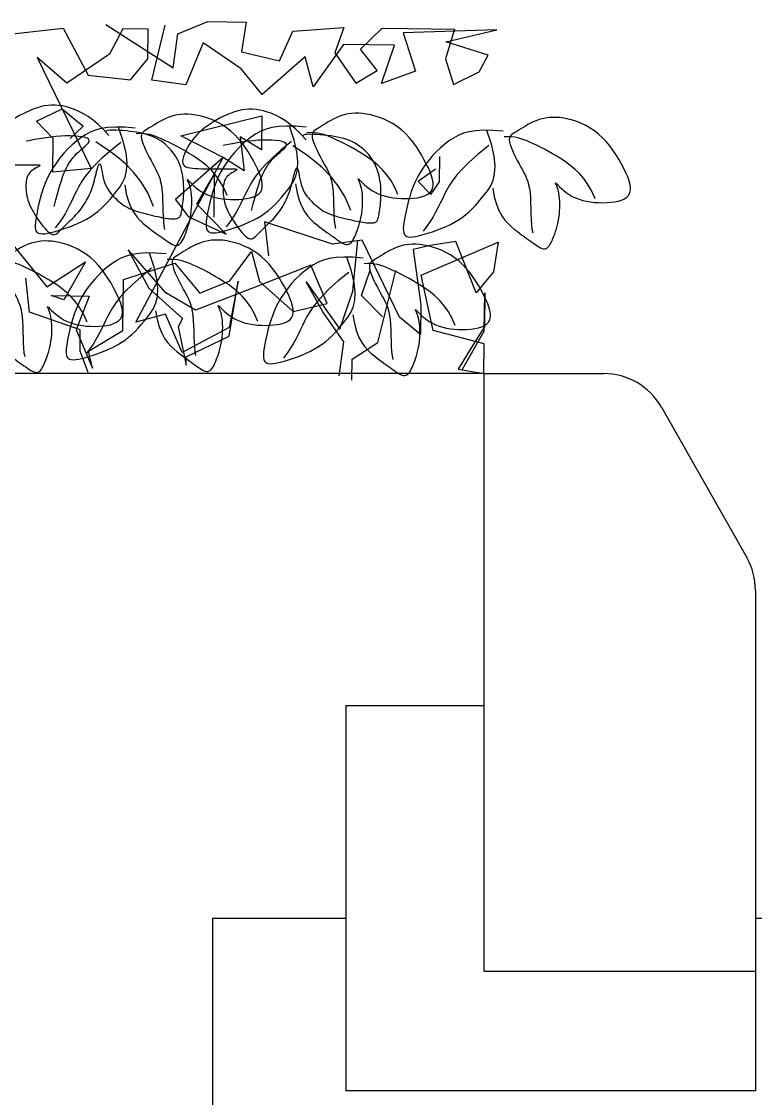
# Model space of a CAD drawing. Header units: millimetres. Extents: x 2 to 5882, y 1831 to 3462.
# Drawn here: x 564.034 to 566.796, y 2697.837 to 2701.891 of the extents above; entities that cross this region are included whole.
import ezdxf

# ---------------------------------------------------------------- set-up
doc = ezdxf.new("R2010")
doc.units = ezdxf.units.MM
for name, color, linetype in [('LH', 94, 'Continuous'), ('乔木', 3, 'Continuous'), ('尺寸标注', 4, 'Continuous')]:
    doc.layers.add(name, color=color, linetype=linetype)

# ---------------------------------------------------------------- blocks, each defined once
blk = doc.blocks.new('LIM43')
at = {"color": 98}
for p, q in [((942287.8214, 2579500.7689), (942288.0753, 2579500.6055)), ((942287.9946, 2579500.5587), (942288.0454, 2579500.7658)), ((942288.093, 2579500.7332), (942288.2057, 2579500.7796)), ((942288.2057, 2579500.7796), (942288.3497, 2579500.7777)), ((942288.3497, 2579500.7777), (942288.3321, 2579500.666)), ((942287.2765, 2579500.7124), (942287.6612, 2579500.7551)), ((942287.6612, 2579500.7551), (942287.7548, 2579500.5779)), ((942287.8852, 2579500.752), (942287.8359, 2579500.6568)), ((942287.9812, 2579500.7507), (942287.8852, 2579500.752)), ((942287.9797, 2579500.6388), (942287.9812, 2579500.7507)), ((942288.0753, 2579500.6055), (942288.093, 2579500.7332)), ((942288.4757, 2579500.632), (942288.5252, 2579500.7433)), ((942288.5252, 2579500.7433), (942288.7175, 2579500.7566)), ((942288.7175, 2579500.7566), (942288.6841, 2579500.6612)), ((942288.7804, 2579500.6758), (942288.8615, 2579500.7547)), ((942288.8615, 2579500.7547), (942288.9575, 2579500.7534)), ((942289.2935, 2579500.7488), (942288.9412, 2579500.7376)), ((942288.9412, 2579500.7376), (942288.9873, 2579500.5931)), ((942288.9575, 2579500.7534), (942289.1335, 2579500.751)), ((942289.1335, 2579500.751), (942289.0999, 2579500.6395)), ((942289.1008, 2579500.7034), (942289.2935, 2579500.7488)), ((942288.1886, 2579500.6999), (942288.1224, 2579500.5409)), ((942288.3313, 2579500.602), (942288.1886, 2579500.6999)), ((942288.7166, 2579500.6927), (942288.6024, 2579500.5344)), ((942288.9086, 2579500.6901), (942288.7166, 2579500.6927)), ((942288.8586, 2579500.5469), (942288.9086, 2579500.6901)), ((942289.2602, 2579500.6533), (942289.1008, 2579500.7034)), ((942287.6744, 2579500.547), (942287.5637, 2579500.6445)), ((942287.5637, 2579500.6445), (942287.766, 2579500.226)), ((942287.8359, 2579500.6568), (942287.6744, 2579500.547)), ((942288.3321, 2579500.666), (942288.4757, 2579500.632)), ((942288.5719, 2579500.6467), (942288.41, 2579500.505)), ((942288.6024, 2579500.5344), (942288.5719, 2579500.6467)), ((942288.6841, 2579500.6612), (942288.7626, 2579500.5482)), ((942288.8433, 2579500.595), (942288.7804, 2579500.6758)), ((942289.2273, 2579500.5898), (942289.2602, 2579500.6533)), ((942287.9146, 2579500.5598), (942287.9797, 2579500.6388)), ((942288.41, 2579500.505), (942288.3313, 2579500.602)), ((942289.0999, 2579500.6395), (942289.1306, 2579500.5431)), ((942287.7548, 2579500.5779), (942287.9146, 2579500.5598)), ((942288.1224, 2579500.5409), (942287.9946, 2579500.5587)), ((942288.7626, 2579500.5482), (942288.8433, 2579500.595)), ((942288.9873, 2579500.5931), (942288.8586, 2579500.5469)), ((942289.1306, 2579500.5431), (942289.2273, 2579500.5898)), ((942287.5604, 2579500.4047), (942287.6571, 2579500.4513)), ((942287.6571, 2579500.4513), (942287.7362, 2579500.3863)), ((942287.6235, 2579500.3399), (942287.5604, 2579500.4047)), ((942288.1038, 2579500.3493), (942288.4089, 2579500.4251)), ((942288.4089, 2579500.4251), (942288.4071, 2579500.2972)), ((942287.7362, 2579500.3863), (942287.6875, 2579500.339)), ((942287.6218, 2579500.212), (942287.6235, 2579500.3399)), ((942288.2627, 2579500.2672), (942288.1038, 2579500.3493)), ((942288.3278, 2579500.3462), (942288.342, 2579500.2181)), ((942288.4071, 2579500.2972), (942288.3278, 2579500.3462)), ((942287.9341, 2579499.6481), (942288.2627, 2579500.2672)), ((942288.2627, 2579500.2672), (942288.0845, 2579500.1097)), ((942288.342, 2579500.2181), (942288.2627, 2579500.2672)), ((942289.0776, 2579500.1761), (942289.0789, 2579500.272)), ((942287.766, 2579500.226), (942287.6218, 2579500.212)), ((942288.1643, 2579500.0927), (942288.2298, 2579500.2037)), ((942288.2298, 2579500.2037), (942288.2276, 2579500.0438)), ((942289.0623, 2579500.2243), (942288.9976, 2579500.1772)), ((942288.9976, 2579500.1772), (942289.0449, 2579500.1286)), ((942289.0449, 2579500.1286), (942289.0776, 2579500.1761)), ((942288.0845, 2579500.1097), (942288.1316, 2579500.0451)), ((942288.2747, 2579499.9792), (942288.1643, 2579500.0927)), ((942287.3638, 2579500.0716), (942287.5999, 2579499.7806)), ((942288.1316, 2579500.0451), (942288.2747, 2579499.9792)), ((942288.6743, 2579499.9418), (942288.4194, 2579500.0252)), ((942288.4194, 2579500.0252), (942288.4337, 2579499.8971)), ((942288.7865, 2579499.9562), (942288.6743, 2579499.9418)), ((942288.7519, 2579499.7649), (942288.7705, 2579499.9565)), ((942288.8488, 2579499.8275), (942288.7865, 2579499.9562)), ((942289.1385, 2579499.9514), (942289.0423, 2579499.9368)), ((942289.2159, 2579499.7585), (942289.1385, 2579499.9514)), ((942287.9059, 2579499.9203), (942287.9839, 2579499.7753)), ((942288.0477, 2579499.7585), (942287.9059, 2579499.9203)), ((942288.2883, 2579499.8032), (942288.3699, 2579499.914)), ((942288.3699, 2579499.914), (942288.4003, 2579499.8016)), ((942289.0423, 2579499.9368), (942288.9781, 2579499.9216)), ((942288.9781, 2579499.9216), (942289.0073, 2579499.7134)), ((942289.0088, 2579499.8253), (942289.2985, 2579499.9492)), ((942289.2985, 2579499.9492), (942289.281, 2579499.8376)), ((942287.5999, 2579499.7806), (942287.7452, 2579499.8745)), ((942287.7452, 2579499.8745), (942287.6632, 2579499.7318)), ((942287.8883, 2579499.8086), (942288.0812, 2579499.8699)), ((942288.0812, 2579499.8699), (942288.1757, 2579499.7567)), ((942288.5932, 2579499.863), (942288.4001, 2579499.7856)), ((942288.6553, 2579499.7182), (942288.5932, 2579499.863)), ((942288.7837, 2579499.7484), (942288.817, 2579499.8439)), ((942288.8453, 2579499.5717), (942288.913, 2579499.8426)), ((942289.281, 2579499.8376), (942289.2159, 2579499.7585)), ((942287.5346, 2579499.6856), (942287.5203, 2579499.8137)), ((942287.8857, 2579499.6168), (942287.8883, 2579499.8086)), ((942288.1757, 2579499.7567), (942288.2883, 2579499.8032)), ((942288.2855, 2579499.5953), (942288.3203, 2579499.8027)), ((942288.3203, 2579499.8027), (942288.2859, 2579499.6273)), ((942288.4003, 2579499.8016), (942288.5268, 2579499.688)), ((942288.6388, 2579499.6865), (942288.5763, 2579499.7992)), ((942288.5763, 2579499.7992), (942288.7019, 2579499.6216)), ((942288.9266, 2579499.6665), (942288.8488, 2579499.8275)), ((942289.054, 2579499.6168), (942289.0088, 2579499.8253)), ((942287.6154, 2579499.7484), (942287.7594, 2579499.7464)), ((942287.6632, 2579499.7318), (942287.6154, 2579499.7484)), ((942287.9839, 2579499.7753), (942288.1104, 2579499.6617)), ((942288.1588, 2579499.693), (942288.0477, 2579499.7585)), ((942288.4001, 2579499.7856), (942288.1588, 2579499.693)), ((942288.7019, 2579499.6216), (942288.7519, 2579499.7649)), ((942288.8626, 2579499.6674), (942288.7837, 2579499.7484)), ((942289.246, 2579499.6142), (942289.2479, 2579499.7581)), ((942289.2479, 2579499.7581), (942289.2462, 2579499.6302)), ((942287.7594, 2579499.7464), (942287.7097, 2579499.6192)), ((942288.5268, 2579499.688), (942288.6553, 2579499.7182)), ((942289.0073, 2579499.7134), (942289.0057, 2579499.6015)), ((942287.7257, 2579499.619), (942287.5346, 2579499.6856)), ((942288.0466, 2579499.6786), (942287.9341, 2579499.6481)), ((942288.1086, 2579499.5338), (942288.0466, 2579499.6786)), ((942288.7173, 2579499.5735), (942288.6388, 2579499.6865)), ((942288.1104, 2579499.6617), (942288.0939, 2579499.6299)), ((942288.0939, 2579499.6299), (942288.124, 2579499.4856)), ((942288.2859, 2579499.6273), (942288.1086, 2579499.5338)), ((942289.0057, 2579499.6015), (942288.9266, 2579499.6665)), ((942289.2462, 2579499.6302), (942289.1971, 2579499.5509)), ((942287.7097, 2579499.6192), (942287.7717, 2579499.4745)), ((942287.7246, 2579499.5391), (942287.7257, 2579499.619)), ((942287.7566, 2579499.5386), (942287.8857, 2579499.6168)), ((942288.1244, 2579499.5176), (942288.2855, 2579499.5953)), ((942289.2453, 2579499.5662), (942289.054, 2579499.6168)), ((942289.164, 2579499.4714), (942289.246, 2579499.6142)), ((942288.6995, 2579499.4458), (942288.7173, 2579499.5735)), ((942288.7484, 2579499.5091), (942288.8453, 2579499.5717)), ((942289.1971, 2579499.5509), (942289.148, 2579499.4716)), ((942289.2438, 2579499.4543), (942289.2453, 2579499.5662)), ((942287.7555, 2579499.4587), (942287.7246, 2579499.5391)), ((942287.7717, 2579499.4745), (942287.7566, 2579499.5386)), ((942288.124, 2579499.4856), (942288.1244, 2579499.5176)), ((942288.7473, 2579499.4291), (942288.7484, 2579499.5091)), ((942289.148, 2579499.4716), (942289.2438, 2579499.4543))]:
    blk.add_line(p, q, dxfattribs=at)
blk = doc.blocks.new('花')
at = {"layer": 'LH', "color": 12}
for p, q in [((0.5797, 0.4507), (0.5698, 0.4448)), ((0.5901, 0.4561), (0.5797, 0.4507)), ((0.6009, 0.461), (0.5901, 0.4561)), ((0.6123, 0.4652), (0.6009, 0.461)), ((0.6241, 0.4688), (0.6123, 0.4652)), ((0.6366, 0.4716), (0.6241, 0.4688)), ((0.6496, 0.4736), (0.6366, 0.4716)), ((0.6634, 0.4747), (0.6496, 0.4736)), ((0.6779, 0.4749), (0.6634, 0.4747)), ((0.6932, 0.4741), (0.6779, 0.4749)), ((0.7092, 0.4722), (0.6932, 0.4741)), ((0.7259, 0.4693), (0.7092, 0.4722)), ((0.7431, 0.4652), (0.7259, 0.4693)), ((0.7605, 0.4599), (0.7431, 0.4652)), ((0.7779, 0.4533), (0.7605, 0.4599)), ((0.7953, 0.4454), (0.7779, 0.4533)), ((-0.5041, 0.4071), (-0.5172, 0.4041)), ((-0.4909, 0.4092), (-0.5041, 0.4071)), ((-0.4776, 0.4103), (-0.4909, 0.4092)), ((-0.4639, 0.4103), (-0.4776, 0.4103)), ((-0.4498, 0.4093), (-0.4639, 0.4103)), ((-0.4351, 0.4072), (-0.4498, 0.4093)), ((-0.4197, 0.4041), (-0.4351, 0.4072)), ((0.4303, 0.4061), (0.3964, 0.4039)), ((0.47, 0.4062), (0.4303, 0.4061)), ((0.5205, 0.4095), (0.5141, 0.4049)), ((0.5274, 0.4146), (0.5205, 0.4095)), ((0.5349, 0.4203), (0.5274, 0.4146)), ((0.5429, 0.4263), (0.5349, 0.4203)), ((0.5514, 0.4325), (0.5429, 0.4263)), ((0.5604, 0.4387), (0.5514, 0.4325)), ((0.5698, 0.4448), (0.5604, 0.4387)), ((0.8123, 0.4361), (0.7953, 0.4454)), ((0.8287, 0.4253), (0.8123, 0.4361)), ((0.8445, 0.4131), (0.8287, 0.4253)), ((0.8595, 0.3996), (0.8445, 0.4131)), ((-0.5955, 0.3677), (-0.6078, 0.3596)), ((-0.5828, 0.3754), (-0.5955, 0.3677)), ((-0.5698, 0.3826), (-0.5828, 0.3754)), ((-0.5567, 0.3892), (-0.5698, 0.3826)), ((-0.5435, 0.395), (-0.5567, 0.3892)), ((-0.5303, 0.4), (-0.5435, 0.395)), ((-0.5172, 0.4041), (-0.5303, 0.4)), ((-0.4036, 0.3998), (-0.4197, 0.4041)), ((-0.3867, 0.3941), (-0.4036, 0.3998)), ((-0.369, 0.3867), (-0.3867, 0.3941)), ((-0.3504, 0.3772), (-0.369, 0.3867)), ((-0.331, 0.3653), (-0.3504, 0.3772)), ((-0.3106, 0.3508), (-0.331, 0.3653)), ((0.2851, 0.3652), (0.2691, 0.3526)), ((0.3021, 0.3764), (0.2851, 0.3652)), ((0.321, 0.3859), (0.3021, 0.3764)), ((0.3425, 0.3937), (0.321, 0.3859)), ((0.3674, 0.3998), (0.3425, 0.3937)), ((0.3964, 0.4039), (0.3674, 0.3998)), ((0.4295, 0.3534), (0.4075, 0.4044)), ((0.4891, 0.387), (0.4751, 0.385)), ((0.5023, 0.3878), (0.4891, 0.387)), ((0.4954, 0.3823), (0.4953, 0.3759)), ((0.4953, 0.3759), (0.4968, 0.3682)), ((0.4969, 0.3877), (0.4954, 0.3823)), ((0.4968, 0.3682), (0.5, 0.3591)), ((0.4996, 0.3924), (0.4969, 0.3877)), ((0.5035, 0.3966), (0.4996, 0.3924)), ((0.5147, 0.3874), (0.5023, 0.3878)), ((0.5084, 0.4007), (0.5035, 0.3966)), ((0.5141, 0.4049), (0.5084, 0.4007)), ((0.5267, 0.3861), (0.5147, 0.3874)), ((0.5385, 0.3838), (0.5267, 0.3861)), ((0.5503, 0.3808), (0.5385, 0.3838)), ((0.5622, 0.3771), (0.5503, 0.3808)), ((0.5745, 0.373), (0.5622, 0.3771)), ((0.5875, 0.3683), (0.5745, 0.373)), ((0.601, 0.3633), (0.5875, 0.3683)), ((0.8738, 0.3851), (0.8595, 0.3996)), ((0.8872, 0.3699), (0.8738, 0.3851)), ((0.8998, 0.3542), (0.8872, 0.3699)), ((-0.6512, 0.3253), (-0.6605, 0.3163)), ((-0.6414, 0.334), (-0.6512, 0.3253)), ((-0.6308, 0.3427), (-0.6414, 0.334)), ((-0.6196, 0.3512), (-0.6308, 0.3427)), ((-0.6078, 0.3596), (-0.6196, 0.3512)), ((-0.2893, 0.3332), (-0.3106, 0.3508)), ((-0.267, 0.3124), (-0.2893, 0.3332)), ((-0.2776, 0.3296), (-0.2796, 0.3273)), ((-0.2724, 0.3315), (-0.2776, 0.3296)), ((-0.2646, 0.333), (-0.2724, 0.3315)), ((-0.2545, 0.3341), (-0.2646, 0.333)), ((-0.2428, 0.3349), (-0.2545, 0.3341)), ((-0.2299, 0.3354), (-0.2428, 0.3349)), ((-0.2163, 0.3356), (-0.2299, 0.3354)), ((-0.2025, 0.3355), (-0.2163, 0.3356)), ((-0.1889, 0.3352), (-0.2025, 0.3355)), ((-0.1756, 0.3347), (-0.1889, 0.3352)), ((-0.1627, 0.3338), (-0.1756, 0.3347)), ((-0.1502, 0.3326), (-0.1627, 0.3338)), ((-0.1379, 0.3309), (-0.1502, 0.3326)), ((-0.1261, 0.3288), (-0.1379, 0.3309)), ((-0.1145, 0.3262), (-0.1261, 0.3288)), ((-0.1034, 0.323), (-0.1145, 0.3262)), ((0.2535, 0.3385), (0.2384, 0.3231)), ((0.2691, 0.3526), (0.2535, 0.3385)), ((0.4201, 0.348), (0.3832, 0.3123)), ((0.4433, 0.3104), (0.4295, 0.3534)), ((0.5, 0.3591), (0.5045, 0.3487)), ((0.5045, 0.3487), (0.5103, 0.3374)), ((0.5103, 0.3374), (0.5169, 0.3254)), ((0.5169, 0.3254), (0.5242, 0.3132)), ((0.6152, 0.3577), (0.601, 0.3633)), ((0.63, 0.3515), (0.6152, 0.3577)), ((0.6454, 0.3448), (0.63, 0.3515)), ((0.6615, 0.3373), (0.6454, 0.3448)), ((0.6782, 0.3292), (0.6615, 0.3373)), ((0.6956, 0.3202), (0.6782, 0.3292)), ((0.9116, 0.3382), (0.8998, 0.3542)), ((0.9225, 0.3222), (0.9116, 0.3382)), ((-0.6847, 0.2879), (-0.6917, 0.2777)), ((-0.6772, 0.2977), (-0.6847, 0.2879)), ((-0.6691, 0.3072), (-0.6772, 0.2977)), ((-0.6605, 0.3163), (-0.6691, 0.3072)), ((-0.5016, 0.2848), (-0.5189, 0.2807)), ((-0.4836, 0.2888), (-0.5016, 0.2848)), ((-0.4653, 0.2923), (-0.4836, 0.2888)), ((-0.447, 0.2954), (-0.4653, 0.2923)), ((-0.4289, 0.2977), (-0.447, 0.2954)), ((-0.4114, 0.2993), (-0.4289, 0.2977)), ((-0.3949, 0.3002), (-0.4114, 0.2993)), ((-0.3799, 0.3003), (-0.3949, 0.3002)), ((-0.3666, 0.2996), (-0.3799, 0.3003)), ((-0.3555, 0.2981), (-0.3666, 0.2996)), ((-0.3469, 0.2958), (-0.3555, 0.2981)), ((-0.3413, 0.2926), (-0.3469, 0.2958)), ((-0.342, 0.2784), (-0.3393, 0.2838)), ((-0.3389, 0.2886), (-0.3413, 0.2926)), ((-0.3393, 0.2838), (-0.3389, 0.2886)), ((-0.2887, 0.2709), (-0.3142, 0.2852)), ((-0.0926, 0.3192), (-0.1034, 0.323)), ((-0.0822, 0.3148), (-0.0926, 0.3192)), ((-0.0723, 0.3098), (-0.0822, 0.3148)), ((-0.0627, 0.3043), (-0.0723, 0.3098)), ((-0.0535, 0.2983), (-0.0627, 0.3043)), ((-0.0448, 0.2918), (-0.0535, 0.2983)), ((-0.0365, 0.2849), (-0.0448, 0.2918)), ((-0.0287, 0.2775), (-0.0365, 0.2849)), ((0.21, 0.2891), (0.1971, 0.2707)), ((0.2238, 0.3066), (0.21, 0.2891)), ((0.2384, 0.3231), (0.2238, 0.3066)), ((0.3832, 0.3123), (0.3533, 0.281)), ((0.45, 0.2744), (0.4433, 0.3104)), ((0.5242, 0.3132), (0.5318, 0.3009)), ((0.5318, 0.3009), (0.5395, 0.2889)), ((0.5395, 0.2889), (0.547, 0.2775)), ((0.7136, 0.3104), (0.6956, 0.3202)), ((0.732, 0.2992), (0.7136, 0.3104)), ((0.7506, 0.2864), (0.732, 0.2992)), ((0.7689, 0.2715), (0.7506, 0.2864)), ((0.9325, 0.3065), (0.9225, 0.3222)), ((0.9415, 0.2913), (0.9325, 0.3065)), ((0.9494, 0.2767), (0.9415, 0.2913)), ((-0.7098, 0.2444), (-0.7146, 0.2331)), ((-0.7044, 0.2558), (-0.7098, 0.2444)), ((-0.6983, 0.267), (-0.7044, 0.2558)), ((-0.6917, 0.2777), (-0.6983, 0.267)), ((-0.5639, 0.2687), (-0.5755, 0.2654)), ((-0.5503, 0.2725), (-0.5639, 0.2687)), ((-0.5352, 0.2765), (-0.5503, 0.2725)), ((-0.5189, 0.2807), (-0.5352, 0.2765)), ((-0.3749, 0.2429), (-0.3674, 0.2508)), ((-0.3674, 0.2508), (-0.3598, 0.2584)), ((-0.3598, 0.2584), (-0.3528, 0.2656)), ((-0.3528, 0.2656), (-0.3467, 0.2722)), ((-0.3467, 0.2722), (-0.342, 0.2784)), ((-0.2597, 0.2546), (-0.2887, 0.2709)), ((-0.2285, 0.2353), (-0.2597, 0.2546)), ((-0.0214, 0.2698), (-0.0287, 0.2775)), ((-0.0145, 0.2617), (-0.0214, 0.2698)), ((-0.0081, 0.2531), (-0.0145, 0.2617)), ((-0.0021, 0.2443), (-0.0081, 0.2531)), ((0.0033, 0.235), (-0.0021, 0.2443)), ((0.1851, 0.2516), (0.1743, 0.232)), ((0.1971, 0.2707), (0.1851, 0.2516)), ((0.3296, 0.2535), (0.311, 0.2291)), ((0.3533, 0.281), (0.3296, 0.2535)), ((0.4471, 0.2192), (0.4509, 0.2443)), ((0.4509, 0.2443), (0.45, 0.2744)), ((0.547, 0.2775), (0.554, 0.2669)), ((0.554, 0.2669), (0.5606, 0.2568)), ((0.5606, 0.2568), (0.5668, 0.2468)), ((0.5668, 0.2468), (0.5724, 0.2364)), ((0.7869, 0.254), (0.7689, 0.2715)), ((0.8042, 0.2335), (0.7869, 0.254)), ((0.9559, 0.2627), (0.9494, 0.2767)), ((0.9608, 0.2496), (0.9559, 0.2627)), ((0.964, 0.2372), (0.9608, 0.2496)), ((-0.7212, 0.2114), (-0.7228, 0.2017)), ((-0.7184, 0.222), (-0.7212, 0.2114)), ((-0.7146, 0.2331), (-0.7184, 0.222)), ((-0.4061, 0.1988), (-0.4008, 0.2084)), ((-0.4008, 0.2084), (-0.395, 0.2175)), ((-0.395, 0.2175), (-0.3887, 0.2263)), ((-0.3887, 0.2263), (-0.382, 0.2348)), ((-0.382, 0.2348), (-0.3749, 0.2429)), ((-0.2954, 0.2), (-0.2937, 0.203)), ((-0.2937, 0.203), (-0.2919, 0.2039)), ((-0.2919, 0.2039), (-0.29, 0.2024)), ((-0.1961, 0.2122), (-0.2285, 0.2353)), ((-0.1637, 0.1842), (-0.1961, 0.2122)), ((0.0082, 0.2254), (0.0033, 0.235)), ((0.0127, 0.2155), (0.0082, 0.2254)), ((0.0166, 0.2052), (0.0127, 0.2155)), ((0.02, 0.1945), (0.0166, 0.2052)), ((0.1648, 0.2119), (0.1566, 0.1916)), ((0.1743, 0.232), (0.1648, 0.2119)), ((0.2967, 0.2074), (0.2857, 0.1875)), ((0.311, 0.2291), (0.2967, 0.2074)), ((0.4399, 0.198), (0.4471, 0.2192)), ((0.5724, 0.2364), (0.5775, 0.2253)), ((0.5775, 0.2253), (0.582, 0.2129)), ((0.582, 0.2129), (0.5861, 0.1991)), ((0.682, 0.2284), (0.682, 0.2291)), ((0.682, 0.2291), (0.6836, 0.2281)), ((0.6831, 0.2259), (0.682, 0.2284)), ((0.6852, 0.222), (0.6831, 0.2259)), ((0.6836, 0.2281), (0.6869, 0.2253)), ((0.688, 0.2166), (0.6852, 0.222)), ((0.6869, 0.2253), (0.6919, 0.221)), ((0.6911, 0.2099), (0.688, 0.2166)), ((0.6944, 0.202), (0.6911, 0.2099)), ((0.6919, 0.221), (0.6984, 0.2155)), ((0.6984, 0.2155), (0.7063, 0.2092)), ((0.7063, 0.2092), (0.7154, 0.2025)), ((0.8205, 0.2097), (0.8042, 0.2335)), ((0.8356, 0.182), (0.8205, 0.2097)), ((0.9544, 0.1981), (0.9605, 0.2062)), ((0.9605, 0.2062), (0.964, 0.2155)), ((0.9651, 0.2258), (0.964, 0.2372)), ((0.964, 0.2155), (0.9651, 0.2258)), ((-0.7228, 0.2017), (-0.723, 0.1931)), ((-0.723, 0.1931), (-0.7218, 0.1859)), ((-0.7218, 0.1859), (-0.7189, 0.1803)), ((-0.7189, 0.1803), (-0.7145, 0.1761)), ((-0.7145, 0.1761), (-0.7087, 0.1731)), ((-0.7087, 0.1731), (-0.7016, 0.1713)), ((-0.7016, 0.1713), (-0.6933, 0.1703)), ((-0.6933, 0.1703), (-0.6839, 0.17)), ((-0.6839, 0.17), (-0.6736, 0.1701)), ((-0.6736, 0.1701), (-0.6625, 0.1706)), ((-0.6625, 0.1706), (-0.6506, 0.1712)), ((-0.6506, 0.1712), (-0.6383, 0.1719)), ((-0.6383, 0.1719), (-0.6256, 0.1727)), ((-0.6256, 0.1727), (-0.6128, 0.1735)), ((-0.6128, 0.1735), (-0.6001, 0.1744)), ((-0.6001, 0.1744), (-0.5877, 0.1754)), ((-0.5877, 0.1754), (-0.5757, 0.1764)), ((-0.5757, 0.1764), (-0.5644, 0.1774)), ((-0.5644, 0.1774), (-0.5539, 0.1785)), ((-0.5539, 0.1785), (-0.5445, 0.1794)), ((-0.5445, 0.1794), (-0.5362, 0.1803)), ((-0.5348, 0.1647), (-0.5404, 0.1604)), ((-0.5362, 0.1803), (-0.5291, 0.1808)), ((-0.5294, 0.1686), (-0.5348, 0.1647)), ((-0.5245, 0.1721), (-0.5294, 0.1686)), ((-0.5291, 0.1808), (-0.5235, 0.1811)), ((-0.5204, 0.175), (-0.5245, 0.1721)), ((-0.5235, 0.1811), (-0.5194, 0.181)), ((-0.5176, 0.1774), (-0.5204, 0.175)), ((-0.5194, 0.181), (-0.517, 0.1804)), ((-0.5164, 0.1792), (-0.5176, 0.1774)), ((-0.517, 0.1804), (-0.5164, 0.1792)), ((-0.4236, 0.1558), (-0.4198, 0.1674)), ((-0.4198, 0.1674), (-0.4157, 0.1784)), ((-0.4157, 0.1784), (-0.4111, 0.1888)), ((-0.4111, 0.1888), (-0.4061, 0.1988)), ((-0.3042, 0.1569), (-0.3029, 0.1655)), ((-0.3029, 0.1655), (-0.3015, 0.1739)), ((-0.3015, 0.1739), (-0.3001, 0.1819)), ((-0.3001, 0.1819), (-0.2986, 0.1891)), ((-0.2986, 0.1891), (-0.297, 0.1952)), ((-0.297, 0.1952), (-0.2954, 0.2)), ((-0.29, 0.2024), (-0.288, 0.1984)), ((-0.288, 0.1984), (-0.2858, 0.1921)), ((-0.2858, 0.1921), (-0.2835, 0.184)), ((-0.2835, 0.184), (-0.2809, 0.1747)), ((-0.2809, 0.1747), (-0.278, 0.1644)), ((-0.278, 0.1644), (-0.2747, 0.1537)), ((-0.1322, 0.1503), (-0.1637, 0.1842)), ((0.023, 0.1837), (0.02, 0.1945)), ((0.0254, 0.1727), (0.023, 0.1837)), ((0.0275, 0.1617), (0.0254, 0.1727)), ((0.1498, 0.1712), (0.1441, 0.1509)), ((0.1566, 0.1916), (0.1498, 0.1712)), ((0.277, 0.169), (0.2696, 0.1513)), ((0.2857, 0.1875), (0.277, 0.169)), ((0.4096, 0.1478), (0.42, 0.1633)), ((0.42, 0.1633), (0.4305, 0.1797)), ((0.4305, 0.1797), (0.4399, 0.198)), ((0.4485, 0.19), (0.4569, 0.1573)), ((0.5861, 0.1991), (0.5896, 0.1832)), ((0.5896, 0.1832), (0.5926, 0.1651)), ((0.5926, 0.1651), (0.5952, 0.1453)), ((0.6974, 0.1929), (0.6944, 0.202)), ((0.7001, 0.1829), (0.6974, 0.1929)), ((0.7023, 0.1721), (0.7001, 0.1829)), ((0.704, 0.1607), (0.7023, 0.1721)), ((0.7154, 0.2025), (0.7257, 0.1957)), ((0.7257, 0.1957), (0.737, 0.1893)), ((0.737, 0.1893), (0.7492, 0.1834)), ((0.7492, 0.1834), (0.762, 0.1786)), ((0.762, 0.1786), (0.7756, 0.1747)), ((0.7756, 0.1747), (0.7896, 0.1717)), ((0.7896, 0.1717), (0.8042, 0.1696)), ((0.8042, 0.1696), (0.8191, 0.1684)), ((0.8191, 0.1684), (0.8343, 0.1679)), ((0.8343, 0.1679), (0.8496, 0.1682)), ((0.8496, 0.1682), (0.8651, 0.1692)), ((0.8651, 0.1692), (0.8805, 0.1708)), ((0.8805, 0.1708), (0.8956, 0.1732)), ((0.8956, 0.1732), (0.91, 0.1763)), ((0.91, 0.1763), (0.9234, 0.1803)), ((0.9234, 0.1803), (0.9355, 0.1852)), ((0.9355, 0.1852), (0.9459, 0.1911)), ((0.9459, 0.1911), (0.9544, 0.1981)), ((-0.5621, 0.1228), (-0.5626, 0.1166)), ((-0.5611, 0.1289), (-0.5621, 0.1228)), ((-0.5595, 0.1347), (-0.5611, 0.1289)), ((-0.5573, 0.1403), (-0.5595, 0.1347)), ((-0.5543, 0.1457), (-0.5573, 0.1403)), ((-0.5504, 0.1509), (-0.5543, 0.1457)), ((-0.5457, 0.1558), (-0.5504, 0.1509)), ((-0.5404, 0.1604), (-0.5457, 0.1558)), ((-0.4339, 0.1144), (-0.4305, 0.1297)), ((-0.4305, 0.1297), (-0.4272, 0.1434)), ((-0.4272, 0.1434), (-0.4236, 0.1558)), ((-0.3105, 0.1212), (-0.3087, 0.1303)), ((-0.3087, 0.1303), (-0.3071, 0.1393)), ((-0.3071, 0.1393), (-0.3056, 0.1482)), ((-0.3056, 0.1482), (-0.3042, 0.1569)), ((-0.2747, 0.1537), (-0.2711, 0.1431)), ((-0.2711, 0.1431), (-0.2669, 0.1331)), ((-0.2669, 0.1331), (-0.2623, 0.1239)), ((-0.2623, 0.1239), (-0.2572, 0.1156)), ((-0.1029, 0.1097), (-0.1322, 0.1503)), ((0.0291, 0.1507), (0.0275, 0.1617)), ((0.0304, 0.1399), (0.0291, 0.1507)), ((0.0313, 0.1293), (0.0304, 0.1399)), ((0.0319, 0.1191), (0.0313, 0.1293)), ((0.1395, 0.1311), (0.1357, 0.1118)), ((0.1441, 0.1509), (0.1395, 0.1311)), ((0.2628, 0.1338), (0.2561, 0.1163)), ((0.2696, 0.1513), (0.2628, 0.1338)), ((0.3887, 0.1192), (0.3992, 0.1331)), ((0.3992, 0.1331), (0.4096, 0.1478)), ((0.4569, 0.1573), (0.4671, 0.1299)), ((0.4671, 0.1299), (0.4785, 0.1072)), ((0.5952, 0.1453), (0.5976, 0.1247)), ((0.5976, 0.1247), (0.5999, 0.1039)), ((0.7053, 0.1487), (0.704, 0.1607)), ((0.7061, 0.1365), (0.7053, 0.1487)), ((0.7065, 0.1242), (0.7061, 0.1365)), ((0.7064, 0.112), (0.7065, 0.1242)), ((-0.5626, 0.1166), (-0.5627, 0.1101)), ((-0.5627, 0.1101), (-0.5625, 0.1035)), ((-0.5625, 0.1035), (-0.5621, 0.0967)), ((-0.5621, 0.0967), (-0.5614, 0.0897)), ((-0.5614, 0.0897), (-0.5605, 0.0825)), ((-0.5605, 0.0825), (-0.5592, 0.0752)), ((-0.4411, 0.0775), (-0.4374, 0.0971)), ((-0.4374, 0.0971), (-0.4339, 0.1144)), ((-0.3255, 0.0733), (-0.3216, 0.0832)), ((-0.3216, 0.0832), (-0.3181, 0.0929)), ((-0.3181, 0.0929), (-0.3152, 0.1025)), ((-0.3152, 0.1025), (-0.3127, 0.112)), ((-0.3127, 0.112), (-0.3105, 0.1212)), ((-0.2572, 0.1156), (-0.2517, 0.108)), ((-0.2517, 0.108), (-0.246, 0.1012)), ((-0.246, 0.1012), (-0.24, 0.0949)), ((-0.24, 0.0949), (-0.2338, 0.0891)), ((-0.2338, 0.0891), (-0.2276, 0.0837)), ((-0.2276, 0.0837), (-0.2213, 0.0785)), ((-0.0767, 0.0613), (-0.1029, 0.1097)), ((0.0316, 0.0753), (0.032, 0.083)), ((0.0323, 0.1094), (0.0319, 0.1191)), ((0.032, 0.083), (0.0322, 0.0913)), ((0.0322, 0.0913), (0.0324, 0.1001)), ((0.0324, 0.1001), (0.0323, 0.1094)), ((0.1327, 0.0934), (0.1303, 0.076)), ((0.1357, 0.1118), (0.1327, 0.0934)), ((0.2492, 0.0987), (0.2418, 0.081)), ((0.2561, 0.1163), (0.2492, 0.0987)), ((0.343, 0.0704), (0.3553, 0.0816)), ((0.3553, 0.0816), (0.3669, 0.0935)), ((0.3669, 0.0935), (0.378, 0.106)), ((0.378, 0.106), (0.3887, 0.1192)), ((0.4785, 0.1072), (0.4909, 0.0886)), ((0.4909, 0.0886), (0.5039, 0.0735)), ((0.5999, 0.1039), (0.6024, 0.0837)), ((0.6024, 0.0837), (0.6051, 0.0649)), ((0.7035, 0.0772), (0.7049, 0.0884)), ((0.7049, 0.0884), (0.7059, 0.1)), ((0.7059, 0.1), (0.7064, 0.112)), ((-0.5592, 0.0752), (-0.5576, 0.0678)), ((-0.5576, 0.0678), (-0.5555, 0.0603)), ((-0.5555, 0.0603), (-0.553, 0.0526)), ((-0.553, 0.0526), (-0.55, 0.0448)), ((-0.55, 0.0448), (-0.5465, 0.0369)), ((-0.4497, 0.0301), (-0.4452, 0.0553)), ((-0.4452, 0.0553), (-0.4411, 0.0775)), ((-0.3456, 0.0338), (-0.34, 0.0436)), ((-0.34, 0.0436), (-0.3347, 0.0534)), ((-0.3347, 0.0534), (-0.3299, 0.0634)), ((-0.3299, 0.0634), (-0.3255, 0.0733)), ((-0.2213, 0.0785), (-0.215, 0.0735)), ((-0.215, 0.0735), (-0.2087, 0.0688)), ((-0.2087, 0.0688), (-0.2022, 0.0642)), ((-0.2022, 0.0642), (-0.1956, 0.0598)), ((-0.1956, 0.0598), (-0.1886, 0.0557)), ((-0.1886, 0.0557), (-0.1813, 0.0518)), ((-0.1813, 0.0518), (-0.1735, 0.0483)), ((-0.1735, 0.0483), (-0.1652, 0.045)), ((-0.1652, 0.045), (-0.1563, 0.0421)), ((-0.1563, 0.0421), (-0.1469, 0.0394)), ((0.0285, 0.0404), (0.0291, 0.0448)), ((0.0291, 0.0448), (0.0296, 0.0498)), ((0.0296, 0.0498), (0.0301, 0.0553)), ((0.0301, 0.0553), (0.0306, 0.0614)), ((0.0306, 0.0614), (0.0311, 0.068)), ((0.0311, 0.068), (0.0316, 0.0753)), ((0.1269, 0.0452), (0.1258, 0.032)), ((0.1284, 0.0599), (0.1269, 0.0452)), ((0.1303, 0.076), (0.1284, 0.0599)), ((0.2243, 0.0446), (0.2137, 0.0259)), ((0.2336, 0.063), (0.2243, 0.0446)), ((0.2418, 0.081), (0.2336, 0.063)), ((0.3009, 0.0403), (0.3157, 0.0498)), ((0.3157, 0.0498), (0.3298, 0.0598)), ((0.3298, 0.0598), (0.343, 0.0704)), ((0.5039, 0.0735), (0.5169, 0.0613)), ((0.5169, 0.0613), (0.5297, 0.0512)), ((0.5297, 0.0512), (0.5418, 0.0427)), ((0.5418, 0.0427), (0.553, 0.0353)), ((0.6051, 0.0649), (0.6083, 0.0483)), ((0.6083, 0.0483), (0.6121, 0.0346)), ((0.6951, 0.0368), (0.6975, 0.0462)), ((0.6975, 0.0462), (0.6997, 0.0561)), ((0.6997, 0.0561), (0.7018, 0.0664)), ((0.7018, 0.0664), (0.7035, 0.0772)), ((-0.5465, 0.0369), (-0.5425, 0.0289)), ((-0.5425, 0.0289), (-0.538, 0.0208)), ((-0.538, 0.0208), (-0.533, 0.0126)), ((-0.533, 0.0126), (-0.5275, 0.0043)), ((-0.5275, 0.0043), (-0.5215, -0.0042)), ((-0.3719, -0.0028), (-0.3649, 0.0059)), ((-0.3649, 0.0059), (-0.3581, 0.015)), ((-0.3581, 0.015), (-0.3517, 0.0243)), ((-0.3517, 0.0243), (-0.3456, 0.0338)), ((-0.1469, 0.0394), (-0.1371, 0.0371)), ((-0.1371, 0.0371), (-0.1271, 0.0349)), ((-0.1271, 0.0349), (-0.1169, 0.033)), ((-0.1169, 0.033), (-0.1068, 0.0312)), ((-0.1068, 0.0312), (-0.0968, 0.0296)), ((-0.0968, 0.0296), (-0.087, 0.0281)), ((-0.087, 0.0281), (-0.0776, 0.0267)), ((-0.0776, 0.0267), (-0.0685, 0.0254)), ((-0.0685, 0.0254), (-0.0598, 0.0242)), ((-0.0598, 0.0242), (-0.0514, 0.0232)), ((-0.0514, 0.0232), (-0.0434, 0.0222)), ((-0.0434, 0.0222), (-0.0357, 0.0214)), ((-0.0357, 0.0214), (-0.0283, 0.0208)), ((-0.0283, 0.0208), (-0.0213, 0.0204)), ((-0.0213, 0.0204), (-0.0145, 0.0201)), ((-0.0145, 0.0201), (-0.0082, 0.0201)), ((-0.0082, 0.0201), (-0.0022, 0.0202)), ((-0.0022, 0.0202), (0.0033, 0.0207)), ((0.0033, 0.0207), (0.0084, 0.0214)), ((0.0084, 0.0214), (0.0129, 0.0225)), ((0.0129, 0.0225), (0.0168, 0.0238)), ((0.0168, 0.0238), (0.0201, 0.0256)), ((0.0201, 0.0256), (0.0228, 0.0277)), ((0.0228, 0.0277), (0.0248, 0.0302)), ((0.0248, 0.0302), (0.0264, 0.0331)), ((0.0264, 0.0331), (0.0276, 0.0365)), ((0.0276, 0.0365), (0.0285, 0.0404)), ((0.1258, 0.032), (0.1253, 0.0203)), ((0.1253, 0.0203), (0.1255, 0.0101)), ((0.1255, 0.0101), (0.1265, 0.0014)), ((0.1265, 0.0014), (0.1284, -0.0058)), ((0.2137, 0.0259), (0.2013, 0.0065)), ((0.2103, -0.0035), (0.2244, 0.0022)), ((0.2244, 0.0022), (0.2392, 0.0086)), ((0.2392, 0.0086), (0.2545, 0.0156)), ((0.2545, 0.0156), (0.2701, 0.0232)), ((0.2701, 0.0232), (0.2856, 0.0315)), ((0.2856, 0.0315), (0.3009, 0.0403)), ((0.553, 0.0353), (0.5633, 0.0287)), ((0.5633, 0.0287), (0.5727, 0.0228)), ((0.5727, 0.0228), (0.5814, 0.0174)), ((0.5814, 0.0174), (0.5896, 0.0126)), ((0.5896, 0.0126), (0.5974, 0.008)), ((0.5974, 0.008), (0.6048, 0.0037)), ((0.6048, 0.0037), (0.6121, -0.0006)), ((0.6817, -0.0025), (0.6845, 0.0041)), ((0.6845, 0.0041), (0.6873, 0.0115)), ((0.6873, 0.0115), (0.6899, 0.0194)), ((0.6899, 0.0194), (0.6925, 0.0279)), ((0.6925, 0.0279), (0.6951, 0.0368)), ((-0.5215, -0.0042), (-0.5151, -0.0128)), ((-0.5151, -0.0128), (-0.5083, -0.0215)), ((-0.5083, -0.0215), (-0.501, -0.0304)), ((-0.501, -0.0304), (-0.4935, -0.0391)), ((-0.4935, -0.0391), (-0.4858, -0.0475)), ((-0.406, -0.0418), (-0.3997, -0.0346)), ((-0.3997, -0.0346), (-0.393, -0.0271)), ((-0.393, -0.0271), (-0.386, -0.0193)), ((-0.386, -0.0193), (-0.379, -0.0112)), ((-0.379, -0.0112), (-0.3719, -0.0028)), ((0.1284, -0.0058), (0.1313, -0.0115)), ((0.1313, -0.0115), (0.1354, -0.0157)), ((0.1354, -0.0157), (0.1407, -0.0184)), ((0.1407, -0.0184), (0.1473, -0.0196)), ((0.1473, -0.0196), (0.155, -0.0196)), ((0.155, -0.0196), (0.1639, -0.0183)), ((0.1639, -0.0183), (0.1739, -0.016)), ((0.1739, -0.016), (0.185, -0.0127)), ((0.185, -0.0127), (0.1971, -0.0085)), ((0.1971, -0.0085), (0.2103, -0.0035)), ((0.6121, -0.0006), (0.6193, -0.0049)), ((0.6193, -0.0049), (0.6263, -0.009)), ((0.6263, -0.009), (0.6332, -0.0129)), ((0.6332, -0.0129), (0.6399, -0.0162)), ((0.6399, -0.0162), (0.6462, -0.019)), ((0.6462, -0.019), (0.6522, -0.0209)), ((0.6522, -0.0209), (0.6578, -0.0218)), ((0.6578, -0.0218), (0.6628, -0.0215)), ((0.6628, -0.0215), (0.6674, -0.02)), ((0.6674, -0.02), (0.6715, -0.0172)), ((0.6715, -0.0172), (0.6752, -0.0133)), ((0.6752, -0.0133), (0.6786, -0.0084)), ((0.6786, -0.0084), (0.6817, -0.0025)), ((-0.4858, -0.0475), (-0.4782, -0.0552)), ((-0.4782, -0.0552), (-0.4707, -0.0622)), ((-0.4707, -0.0622), (-0.4634, -0.068)), ((-0.4634, -0.068), (-0.4567, -0.0725)), ((-0.4567, -0.0725), (-0.4504, -0.0754)), ((-0.4504, -0.0754), (-0.4449, -0.0765)), ((-0.4449, -0.0765), (-0.4398, -0.0759)), ((-0.4398, -0.0759), (-0.4352, -0.0739)), ((-0.4352, -0.0739), (-0.4308, -0.0707)), ((-0.4308, -0.0707), (-0.4264, -0.0663)), ((-0.4264, -0.0663), (-0.4219, -0.061)), ((-0.4219, -0.061), (-0.4171, -0.0551)), ((-0.4171, -0.0551), (-0.4119, -0.0486)), ((-0.4119, -0.0486), (-0.406, -0.0418)), ((0.0753, -0.0808), (0.0663, -0.087)), ((0.0847, -0.0747), (0.0753, -0.0808)), ((0.0946, -0.0688), (0.0847, -0.0747)), ((0.105, -0.0634), (0.0946, -0.0688)), ((0.1159, -0.0585), (0.105, -0.0634)), ((0.1272, -0.0543), (0.1159, -0.0585)), ((0.139, -0.0507), (0.1272, -0.0543)), ((0.1515, -0.0479), (0.139, -0.0507)), ((0.1645, -0.0459), (0.1515, -0.0479)), ((0.1783, -0.0448), (0.1645, -0.0459)), ((0.1928, -0.0446), (0.1783, -0.0448)), ((0.2081, -0.0454), (0.1928, -0.0446)), ((0.2241, -0.0473), (0.2081, -0.0454)), ((0.2408, -0.0502), (0.2241, -0.0473)), ((0.258, -0.0543), (0.2408, -0.0502)), ((0.2754, -0.0596), (0.258, -0.0543)), ((0.2929, -0.0662), (0.2754, -0.0596)), ((0.3102, -0.0741), (0.2929, -0.0662)), ((0.3272, -0.0834), (0.3102, -0.0741)), ((-0.1177, -0.1197), (-0.1426, -0.1258)), ((-0.0887, -0.1156), (-0.1177, -0.1197)), ((-0.0548, -0.1134), (-0.0887, -0.1156)), ((-0.0555, -0.1661), (-0.0776, -0.1151)), ((-0.0151, -0.1133), (-0.0548, -0.1134)), ((0.0233, -0.1188), (0.0184, -0.1229)), ((0.029, -0.1146), (0.0233, -0.1188)), ((0.0354, -0.11), (0.029, -0.1146)), ((0.0423, -0.1049), (0.0354, -0.11)), ((0.0498, -0.0992), (0.0423, -0.1049)), ((0.0578, -0.0932), (0.0498, -0.0992)), ((0.0663, -0.087), (0.0578, -0.0932)), ((0.3436, -0.0942), (0.3272, -0.0834)), ((0.3594, -0.1064), (0.3436, -0.0942)), ((0.3744, -0.1199), (0.3594, -0.1064)), ((0.3887, -0.1344), (0.3744, -0.1199)), ((-0.2, -0.1543), (-0.216, -0.1669)), ((-0.183, -0.1431), (-0.2, -0.1543)), ((-0.1641, -0.1336), (-0.183, -0.1431)), ((-0.1426, -0.1258), (-0.1641, -0.1336)), ((0.0041, -0.1325), (-0.0099, -0.1345)), ((0.0172, -0.1317), (0.0041, -0.1325)), ((0.0103, -0.1372), (0.0102, -0.1436)), ((0.0102, -0.1436), (0.0117, -0.1513)), ((0.0118, -0.1318), (0.0103, -0.1372)), ((0.0117, -0.1513), (0.0149, -0.1604)), ((0.0145, -0.1271), (0.0118, -0.1318)), ((0.0184, -0.1229), (0.0145, -0.1271)), ((0.0149, -0.1604), (0.0195, -0.1708)), ((0.0296, -0.1321), (0.0172, -0.1317)), ((0.0416, -0.1334), (0.0296, -0.1321)), ((0.0534, -0.1357), (0.0416, -0.1334)), ((0.0652, -0.1387), (0.0534, -0.1357)), ((0.0771, -0.1424), (0.0652, -0.1387)), ((0.0894, -0.1465), (0.0771, -0.1424)), ((0.1024, -0.1512), (0.0894, -0.1465)), ((0.1159, -0.1562), (0.1024, -0.1512)), ((0.1301, -0.1618), (0.1159, -0.1562)), ((0.1449, -0.168), (0.1301, -0.1618)), ((0.4021, -0.1496), (0.3887, -0.1344)), ((0.4147, -0.1653), (0.4021, -0.1496)), ((-0.2467, -0.1964), (-0.2612, -0.2129)), ((-0.2316, -0.181), (-0.2467, -0.1964)), ((-0.216, -0.1669), (-0.2316, -0.181)), ((-0.0649, -0.1715), (-0.1019, -0.2072)), ((-0.0418, -0.2091), (-0.0555, -0.1661)), ((0.0195, -0.1708), (0.0252, -0.1821)), ((0.0252, -0.1821), (0.0318, -0.1941)), ((0.0318, -0.1941), (0.0391, -0.2063)), ((0.1603, -0.1747), (0.1449, -0.168)), ((0.1764, -0.1822), (0.1603, -0.1747)), ((0.1932, -0.1903), (0.1764, -0.1822)), ((0.2105, -0.1993), (0.1932, -0.1903)), ((0.2285, -0.2091), (0.2105, -0.1993)), ((0.4265, -0.1813), (0.4147, -0.1653)), ((0.4374, -0.1973), (0.4265, -0.1813)), ((0.4474, -0.213), (0.4374, -0.1973)), ((-0.2751, -0.2304), (-0.288, -0.2488)), ((-0.2612, -0.2129), (-0.2751, -0.2304)), ((-0.1318, -0.2385), (-0.1555, -0.266)), ((-0.1019, -0.2072), (-0.1318, -0.2385)), ((-0.0351, -0.2451), (-0.0418, -0.2091)), ((0.0391, -0.2063), (0.0467, -0.2186)), ((0.0467, -0.2186), (0.0544, -0.2306)), ((0.0544, -0.2306), (0.0619, -0.242)), ((0.0619, -0.242), (0.069, -0.2526)), ((0.2469, -0.2203), (0.2285, -0.2091)), ((0.2655, -0.2331), (0.2469, -0.2203)), ((0.2838, -0.248), (0.2655, -0.2331)), ((0.4564, -0.2282), (0.4474, -0.213)), ((0.4643, -0.2428), (0.4564, -0.2282)), ((0.4708, -0.2568), (0.4643, -0.2428)), ((-0.3, -0.2679), (-0.3108, -0.2875)), ((-0.288, -0.2488), (-0.3, -0.2679)), ((-0.1555, -0.266), (-0.174, -0.2904)), ((-0.038, -0.3003), (-0.0342, -0.2752)), ((-0.0342, -0.2752), (-0.0351, -0.2451)), ((0.069, -0.2526), (0.0756, -0.2627)), ((0.0756, -0.2627), (0.0817, -0.2727)), ((0.0817, -0.2727), (0.0873, -0.2831)), ((0.0873, -0.2831), (0.0924, -0.2942)), ((0.3018, -0.2655), (0.2838, -0.248)), ((0.3191, -0.286), (0.3018, -0.2655)), ((0.4758, -0.2699), (0.4708, -0.2568)), ((0.4789, -0.2823), (0.4758, -0.2699)), ((0.48, -0.2937), (0.4789, -0.2823)), ((-0.3203, -0.3076), (-0.3285, -0.3279)), ((-0.3108, -0.2875), (-0.3203, -0.3076)), ((-0.1884, -0.3121), (-0.1994, -0.332)), ((-0.174, -0.2904), (-0.1884, -0.3121)), ((-0.0546, -0.3398), (-0.0452, -0.3214)), ((-0.0452, -0.3214), (-0.038, -0.3003)), ((0.0924, -0.2942), (0.097, -0.3065)), ((0.097, -0.3065), (0.101, -0.3204)), ((0.101, -0.3204), (0.1045, -0.3363)), ((0.1969, -0.2911), (0.197, -0.2904)), ((0.198, -0.2936), (0.1969, -0.2911)), ((0.197, -0.2904), (0.1985, -0.2914)), ((0.2001, -0.2975), (0.198, -0.2936)), ((0.1985, -0.2914), (0.2019, -0.2942)), ((0.2029, -0.3029), (0.2001, -0.2975)), ((0.2019, -0.2942), (0.2068, -0.2985)), ((0.206, -0.3096), (0.2029, -0.3029)), ((0.2093, -0.3175), (0.206, -0.3096)), ((0.2068, -0.2985), (0.2133, -0.304)), ((0.2123, -0.3266), (0.2093, -0.3175)), ((0.2133, -0.304), (0.2212, -0.3103)), ((0.2212, -0.3103), (0.2304, -0.317)), ((0.2304, -0.317), (0.2406, -0.3238)), ((0.2406, -0.3238), (0.2519, -0.3302)), ((0.3354, -0.3098), (0.3191, -0.286)), ((0.3505, -0.3375), (0.3354, -0.3098)), ((0.4609, -0.3284), (0.4693, -0.3214)), ((0.4693, -0.3214), (0.4754, -0.3133)), ((0.4754, -0.3133), (0.4789, -0.304)), ((0.4789, -0.304), (0.48, -0.2937)), ((-0.3353, -0.3483), (-0.341, -0.3686)), ((-0.3285, -0.3279), (-0.3353, -0.3483)), ((-0.2081, -0.3505), (-0.2155, -0.3682)), ((-0.1994, -0.332), (-0.2081, -0.3505)), ((-0.0755, -0.3717), (-0.065, -0.3562)), ((-0.065, -0.3562), (-0.0546, -0.3398)), ((-0.0366, -0.3295), (-0.0282, -0.3622)), ((-0.0282, -0.3622), (-0.018, -0.3896)), ((0.1045, -0.3363), (0.1075, -0.3544)), ((0.1075, -0.3544), (0.1101, -0.3742)), ((0.215, -0.3366), (0.2123, -0.3266)), ((0.2172, -0.3474), (0.215, -0.3366)), ((0.2189, -0.3588), (0.2172, -0.3474)), ((0.2202, -0.3708), (0.2189, -0.3588)), ((0.2519, -0.3302), (0.2641, -0.3361)), ((0.2641, -0.3361), (0.2769, -0.3409)), ((0.2769, -0.3409), (0.2905, -0.3448)), ((0.2905, -0.3448), (0.3046, -0.3478)), ((0.3046, -0.3478), (0.3191, -0.3499)), ((0.3191, -0.3499), (0.334, -0.3511)), ((0.334, -0.3511), (0.3492, -0.3516)), ((0.3492, -0.3516), (0.3645, -0.3513)), ((0.3645, -0.3513), (0.38, -0.3503)), ((0.38, -0.3503), (0.3954, -0.3487)), ((0.3954, -0.3487), (0.4105, -0.3463)), ((0.4105, -0.3463), (0.4249, -0.3432)), ((0.4249, -0.3432), (0.4383, -0.3392)), ((0.4383, -0.3392), (0.4504, -0.3343)), ((0.4504, -0.3343), (0.4609, -0.3284)), ((-0.3456, -0.3884), (-0.3494, -0.4077)), ((-0.341, -0.3686), (-0.3456, -0.3884)), ((-0.229, -0.4032), (-0.2359, -0.4208)), ((-0.2223, -0.3857), (-0.229, -0.4032)), ((-0.2155, -0.3682), (-0.2223, -0.3857)), ((-0.1071, -0.4135), (-0.0963, -0.4003)), ((-0.0963, -0.4003), (-0.0859, -0.3864)), ((-0.0859, -0.3864), (-0.0755, -0.3717)), ((-0.018, -0.3896), (-0.0066, -0.4123)), ((0.1101, -0.3742), (0.1125, -0.3948)), ((0.1125, -0.3948), (0.1148, -0.4156)), ((0.221, -0.383), (0.2202, -0.3708)), ((0.2214, -0.3953), (0.221, -0.383)), ((0.2213, -0.4075), (0.2214, -0.3953)), ((-0.3547, -0.4435), (-0.3567, -0.4596)), ((-0.3524, -0.4261), (-0.3547, -0.4435)), ((-0.3494, -0.4077), (-0.3524, -0.4261)), ((-0.2433, -0.4385), (-0.2515, -0.4565)), ((-0.2359, -0.4208), (-0.2433, -0.4385)), ((-0.1421, -0.4491), (-0.1298, -0.4379)), ((-0.1298, -0.4379), (-0.1182, -0.426)), ((-0.1182, -0.426), (-0.1071, -0.4135)), ((-0.0066, -0.4123), (0.0058, -0.4309)), ((0.0058, -0.4309), (0.0188, -0.446)), ((0.1148, -0.4156), (0.1173, -0.4358)), ((0.1173, -0.4358), (0.12, -0.4546)), ((0.2167, -0.4531), (0.2184, -0.4423)), ((0.2184, -0.4423), (0.2198, -0.4311)), ((0.2198, -0.4311), (0.2208, -0.4195)), ((0.2208, -0.4195), (0.2213, -0.4075)), ((-0.3582, -0.4743), (-0.3593, -0.4875)), ((-0.3567, -0.4596), (-0.3582, -0.4743)), ((-0.2607, -0.4749), (-0.2714, -0.4936)), ((-0.2515, -0.4565), (-0.2607, -0.4749)), ((-0.1995, -0.488), (-0.1842, -0.4792)), ((-0.1842, -0.4792), (-0.1694, -0.4697)), ((-0.1694, -0.4697), (-0.1553, -0.4597)), ((-0.1553, -0.4597), (-0.1421, -0.4491)), ((0.0188, -0.446), (0.0318, -0.4582)), ((0.0318, -0.4582), (0.0446, -0.4683)), ((0.0446, -0.4683), (0.0568, -0.4768)), ((0.0568, -0.4768), (0.0679, -0.4842)), ((0.0679, -0.4842), (0.0782, -0.4908)), ((0.12, -0.4546), (0.1232, -0.4712)), ((0.1232, -0.4712), (0.127, -0.4849)), ((0.2074, -0.4916), (0.21, -0.4827)), ((0.21, -0.4827), (0.2124, -0.4733)), ((0.2124, -0.4733), (0.2147, -0.4634)), ((0.2147, -0.4634), (0.2167, -0.4531)), ((-0.3593, -0.4875), (-0.3598, -0.4992)), ((-0.3598, -0.4992), (-0.3596, -0.5094)), ((-0.3596, -0.5094), (-0.3586, -0.5181)), ((-0.3586, -0.5181), (-0.3567, -0.5253)), ((-0.3567, -0.5253), (-0.3538, -0.531)), ((-0.288, -0.528), (-0.2748, -0.523)), ((-0.2714, -0.4936), (-0.2838, -0.513)), ((-0.2748, -0.523), (-0.2607, -0.5173)), ((-0.2607, -0.5173), (-0.2459, -0.5109)), ((-0.2459, -0.5109), (-0.2306, -0.5039)), ((-0.2306, -0.5039), (-0.215, -0.4963)), ((-0.215, -0.4963), (-0.1995, -0.488)), ((0.0782, -0.4908), (0.0876, -0.4967)), ((0.0876, -0.4967), (0.0963, -0.502)), ((0.0963, -0.502), (0.1045, -0.5069)), ((0.1045, -0.5069), (0.1123, -0.5115)), ((0.1123, -0.5115), (0.1197, -0.5158)), ((0.1197, -0.5158), (0.127, -0.5201)), ((0.127, -0.5201), (0.1342, -0.5244)), ((0.1342, -0.5244), (0.1412, -0.5285)), ((0.1935, -0.5279), (0.1966, -0.522)), ((0.1966, -0.522), (0.1994, -0.5154)), ((0.1994, -0.5154), (0.2022, -0.508)), ((0.2022, -0.508), (0.2048, -0.5001)), ((0.2048, -0.5001), (0.2074, -0.4916)), ((-0.3538, -0.531), (-0.3497, -0.5352)), ((-0.3497, -0.5352), (-0.3444, -0.5379)), ((-0.3444, -0.5379), (-0.3378, -0.5391)), ((-0.3378, -0.5391), (-0.3301, -0.5391)), ((-0.3301, -0.5391), (-0.3212, -0.5378)), ((-0.3212, -0.5378), (-0.3112, -0.5355)), ((-0.3112, -0.5355), (-0.3001, -0.5322)), ((-0.3001, -0.5322), (-0.288, -0.528)), ((0.1412, -0.5285), (0.1481, -0.5324)), ((0.1481, -0.5324), (0.1548, -0.5357)), ((0.1548, -0.5357), (0.1611, -0.5385)), ((0.1611, -0.5385), (0.1671, -0.5404)), ((0.1671, -0.5404), (0.1727, -0.5413)), ((0.1727, -0.5413), (0.1778, -0.541)), ((0.1778, -0.541), (0.1823, -0.5395)), ((0.1823, -0.5395), (0.1864, -0.5367)), ((0.1864, -0.5367), (0.1901, -0.5328)), ((0.1901, -0.5328), (0.1935, -0.5279))]:
    blk.add_line(p, q, dxfattribs=at)

msp = doc.modelspace()

# ---------------------------------------------------------------- linework, layer by layer
for p, q in [((565.77297, 2700.56561), (556.82536, 2700.56561)), ((565.77297, 2700.56561), (565.77297, 2698.31561)), ((565.77297, 2700.56561), (566.22447, 2700.56561)), ((566.44189, 2700.43902), (566.76316, 2699.87301)), ((566.79575, 2699.7496), (566.79575, 2697.86511)), ((565.25394, 2699.31561), (565.77297, 2699.31561)), ((565.25394, 2699.31561), (565.25394, 2697.86511)), ((564.7528, 2698.51561), (565.25394, 2698.51561)), ((564.7528, 2698.51561), (564.7528, 2695.76561)), ((566.79575, 2698.51561), (588.48613, 2698.51561)), ((565.77297, 2698.31561), (566.79575, 2698.31561)), ((566.79575, 2697.86511), (565.25394, 2697.86511))]:
    msp.add_line(p, q)
for centre, start, end in [((566.22447, 2700.31561), 29.57996, 90), ((566.54575, 2699.7496), 0, 29.57996)]:
    msp.add_arc(centre, 0.25, start, end)

# ---------------------------------------------------------------- block references
at = {"layer": '乔木', "color": 72}
msp.add_blockref('LIM43', (-941723.4708, -2576798.88873), dxfattribs=at)
at = {"layer": '乔木', "color": 72, "rotation": 355.2300754294852}
msp.add_blockref('花', (563.95938, 2701.12415), dxfattribs=at)
at = {"layer": '尺寸标注', "rotation": 355.2300754294852}
for p in [(564.60224, 2701.12775), (565.34448, 2701.11218)]:
    msp.add_blockref('花', p, dxfattribs=at)

doc.saveas('drawing.dxf')
